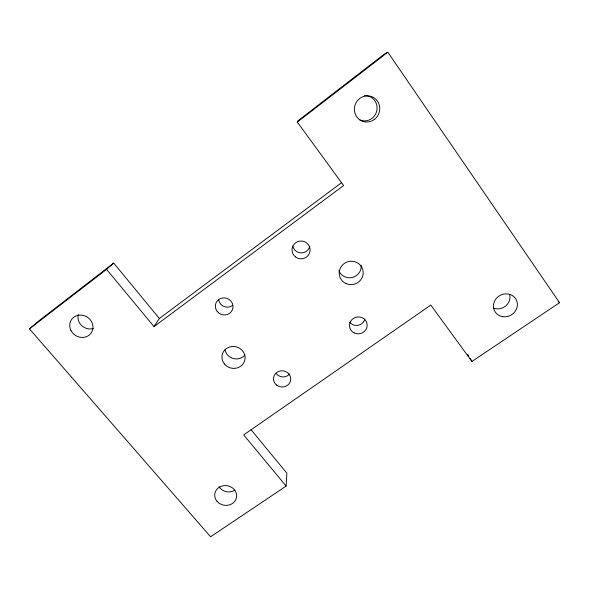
<?xml version="1.0" encoding="UTF-8"?>
<svg xmlns="http://www.w3.org/2000/svg" width="589" height="589" viewBox="0 0 589 589"><rect width="100%" height="100%" fill="white"/><g stroke="black" fill="none" stroke-linecap="round" stroke-linejoin="round"><path stroke-width="0.88" d="M29.45 328.868L106.565 269.342L154.016 326.623L159.361 318.494L113.684 263.084L39.073 320.696L29.45 328.868L210.59 536.77L286.129 486.102L286.858 473.158L251.061 429.734M154.016 326.623L343.608 185.535L297.327 122.085L297.732 120.981L384.786 53.761L387.827 52.23L559.55 302.694L471.936 361.469L430.809 305.087L243.706 434.888L286.129 486.102M106.565 269.342L113.684 263.084M297.327 122.085L387.827 52.23M159.361 318.494L341.576 182.678M558.181 301.553L559.55 302.694M467.695 354.497L468.638 356.043M470.051 358.37L471.936 361.469M234.93 490.077A10.654 9.593 9.1 0 1 219.02 486.602M93.43 328.471A11.485 10.558 31.9 0 1 81.753 325.71A11.485 10.558 31.9 0 1 78.344 314.563M364.473 95.72A12.663 12.17 -70.5 0 1 376.857 110.474A12.663 12.17 -70.5 0 1 359.813 119.913M509.676 294.441A11.765 10.889 -29.2 0 1 505.649 306.044A11.765 10.889 -29.2 0 1 493.207 308.018M309.807 246.283A8.725 8.607 1.1 0 1 292.777 246.062M232.39 305.558A8.57 8.217 20.6 0 1 218.688 299.904M289.574 374.015A8.342 7.863 5 0 1 276.374 373.801M364.9 318.958A8.54 8.172 -10.9 0 1 358.384 325.224A8.54 8.172 -10.9 0 1 349.8 322.323M361.182 265.241A11.603 11.279 -16.9 0 1 338.866 270.741M244.987 354.968A11.206 10.602 13.8 0 1 233.296 358.561A11.206 10.602 13.8 0 1 225.02 349.586M502.822 316.676A12.2 11.257 -28.7 0 0 516.84 301.126A12.2 11.257 -28.7 0 0 496.564 298.167A12.2 11.257 -28.7 0 0 502.822 316.676M374.427 119.405A13.157 12.641 -69.9 0 0 372.358 96.89A13.157 12.641 -69.9 0 0 354.423 110.496A13.157 12.641 -69.9 0 0 374.427 119.405M70.879 330.341A11.905 10.896 31.5 0 0 90.986 333.234A11.905 10.896 31.5 0 0 82.165 315.203A11.905 10.896 31.5 0 0 70.879 330.341M217.024 501.32A11.014 9.873 9 0 0 235.865 499.494A11.014 9.873 9 0 0 224.137 485.645A11.014 9.873 9 0 0 217.024 501.32M295.442 256.892A9.049 8.909 1.4 0 0 310.013 251.223A9.049 8.909 1.4 0 0 297.732 241.63A9.049 8.909 1.4 0 0 295.442 256.892M217.238 311.485A8.879 8.489 20.1 0 0 232.39 309.814A8.879 8.489 20.1 0 0 222.936 297.924A8.879 8.489 20.1 0 0 217.238 311.485M276.801 385.235A8.636 8.113 5 0 0 290.664 380.111A8.636 8.113 5 0 0 278.884 371.335A8.636 8.113 5 0 0 276.801 385.235M354.188 332.91A8.85 8.437 -10.4 0 0 367.168 324.944A8.85 8.437 -10.4 0 0 353.65 318.288A8.85 8.437 -10.4 0 0 354.188 332.91M346.229 283.655A12.03 11.67 -16 0 0 363.141 271.61A12.03 11.67 -16 0 0 344.219 263.519A12.03 11.67 -16 0 0 346.229 283.655M224.38 363.943A11.611 10.941 13.6 0 0 244.236 361.845A11.611 10.941 13.6 0 0 231.926 346.531A11.611 10.941 13.6 0 0 224.38 363.943"/></g></svg>
